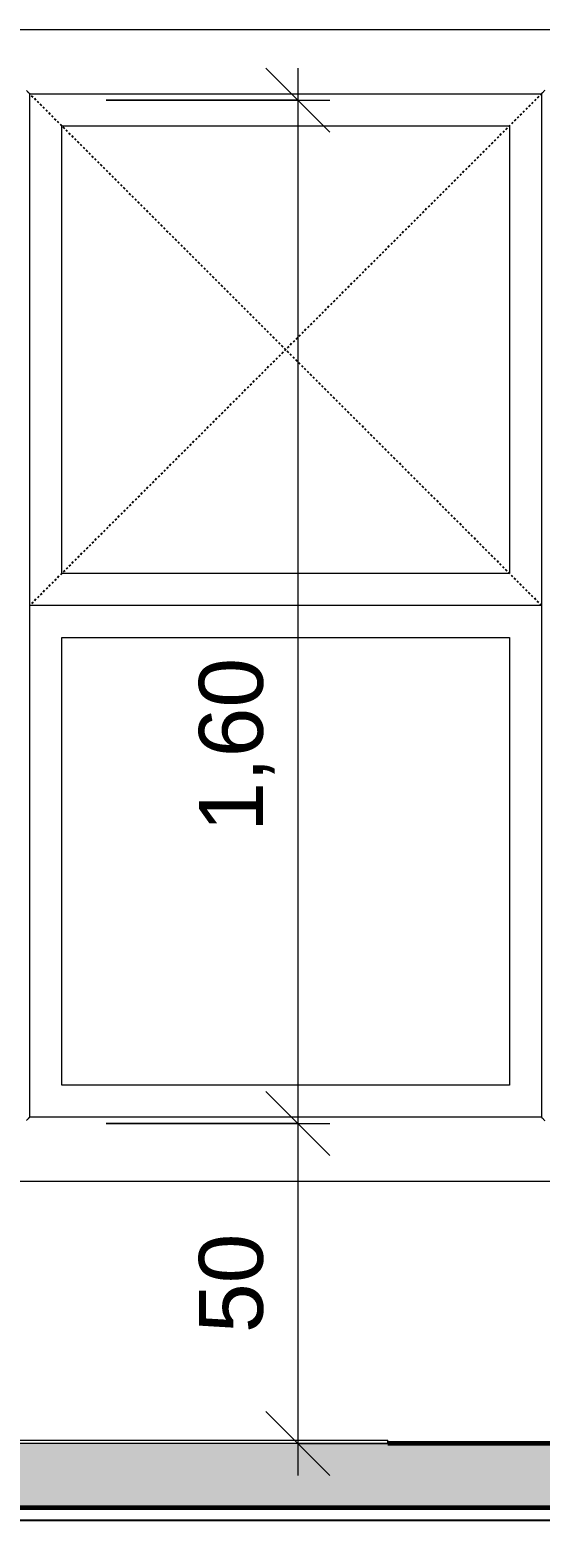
# Model space of a CAD drawing. Header units: millimetres. Extents: x -23755 to 62003, y -3000 to 6760.
# Drawn here: x 55228 to 56026, y 80 to 2410 of the extents above; entities that cross this region are included whole.
import ezdxf

# ---------------------------------------------------------------- set-up
doc = ezdxf.new("R2010")
doc.units = ezdxf.units.MM
doc.linetypes.add('Dash', pattern=[6.35, 3.175, -3.175])
for name, color, linetype, lineweight in [('A-ANNO-DIMS', 211, 'Continuous', 9), ('A-ANNO-DIMS-50', 211, 'Continuous', 9), ('A-FLOR', 192, 'Continuous', 25), ('A-FLOR-PATT', 8, 'Continuous', 25), ('A-GLAZ', 151, 'Continuous', 9), ('A-GLAZ-HDLN', 1, 'Dash', 25), ('C-BLDG-PADS', 91, 'Continuous', 9), ('I-FURN', 30, 'Continuous', 9)]:
    doc.layers.add(name, color=color, linetype=linetype, lineweight=lineweight)
doc.styles.add('@Arial Unicode MS', font='', dxfattribs={"height": 100})
doc.styles.get('@Arial Unicode MS').set_extended_font_data('@Arial Unicode MS')
doc.dimstyles.new('CRT_-__Metros_-_Linha_de_chamada_3_5_mm', dxfattribs={"dimscale": 304.8, "dimtxt": 100.584485, "dimasz": 0.328084, "dimexe": 0.164042, "dimexo": 0.0625, "dimgap": 0.082021, "dimtad": 1, "dimdec": 0, "dimlfac": 0.1, "dimdsep": 46, "dimtxsty": '@Arial Unicode MS', "dimblk1": 'OBLIQUE', "dimblk2": 'OBLIQUE', "dimsah": 1, "dimcen": 0.09, "dimdle": 0.164042, "dimazin": 0, "dimtfac": 1, "dimtdec": 4, "dimtix": 1, "dimtmove": 0, "dimatfit": 3, "dimfxl": 0.984252, "dimfxlon": 1, "dimtvp": 1, "dimtolj": 1, "dimtzin": 0, "dimarcsym": 2})
doc.dimstyles.new('CRT_-__Metros_-_Linha_de_chamada_3_5_mm_2', dxfattribs={"dimscale": 304.8, "dimtxt": 100.584485, "dimasz": 0.328084, "dimexe": 0.164042, "dimexo": 0.0625, "dimgap": 0.082021, "dimtad": 1, "dimlfac": 0.001, "dimrnd": 0.01, "dimzin": 0, "dimdsep": 46, "dimtxsty": '@Arial Unicode MS', "dimblk1": 'OBLIQUE', "dimblk2": 'OBLIQUE', "dimsah": 1, "dimcen": 0.09, "dimdle": 0.164042, "dimazin": 0, "dimtfac": 1, "dimtdec": 4, "dimtix": 1, "dimtmove": 2, "dimatfit": 3, "dimfxl": 0.984252, "dimfxlon": 1, "dimtvp": 1, "dimtolj": 1, "dimtzin": 0, "dimarcsym": 2})

# ---------------------------------------------------------------- blocks, each defined once
blk = doc.blocks.new('Janela basculante e folha fixa - 80 x 160 cm-4197805-C')
at = {"layer": 'A-GLAZ'}
for p, q in [((11149.7, 2410), (11149.7, 899.9)), ((12149.7, 2410), (11149.7, 2410)), ((12149.7, 2410), (12149.7, 800)), ((11249.7, 710), (11249.7, 2310)), ((11249.7, 2310), (12049.7, 2310)), ((12049.7, 2310), (12049.7, 710)), ((11299.7, 2260), (11999.7, 2260)), ((11299.7, 1560), (11299.7, 2260)), ((11999.7, 2260), (11999.7, 1560)), ((11999.7, 1560), (11299.7, 1560)), ((12049.7, 1510), (11249.7, 1510)), ((11299.7, 1460), (11999.7, 1460)), ((11299.7, 760), (11299.7, 1460)), ((11999.7, 1460), (11999.7, 760)), ((11999.7, 760), (11299.7, 760)), ((12049.7, 710), (11249.7, 710)), ((11224.7, 610), (12069.7, 610))]:
    blk.add_line(p, q, dxfattribs=at)
for points, knots in [([(11249.7, 2310), (11249.7, 2310), (11249.6, 2310.1), (11249.3, 2310.4), (11249, 2310.7), (11248.7, 2311), (11248.4, 2311.2), (11248.1, 2311.5), (11247.7, 2311.9), (11247.2, 2312.4), (11246.9, 2312.8), (11246.5, 2313.2), (11245.7, 2313.9), (11245.1, 2314.6), (11244.7, 2315)], [0, 0, 0, 0, 0.166667, 0.25, 0.333333, 0.416667, 0.458333, 0.5, 0.583333, 0.666667, 0.708333, 0.75, 0.833333, 1, 1, 1, 1]), ([(12054.7, 2315), (12054.2, 2314.6), (12053.6, 2313.9), (12052.7, 2313.1), (12052.2, 2312.6), (12051.9, 2312.2), (12051.5, 2311.9), (12051.2, 2311.5), (12050.9, 2311.2), (12050.6, 2311), (12050.3, 2310.7), (12050, 2310.4), (12049.7, 2310.1), (12049.7, 2310), (12049.7, 2310)], [-1, -1, -1, -1, -0.833333, -0.75, -0.666667, -0.625, -0.583333, -0.5, -0.458333, -0.416667, -0.333333, -0.25, -0.166667, 0, 0, 0, 0]), ([(11249.7, 710), (11249.6, 710), (11249.6, 709.9), (11249.3, 709.6), (11249, 709.3), (11248.7, 709), (11248.4, 708.8), (11248.1, 708.5), (11247.7, 708.1), (11247.2, 707.6), (11246.9, 707.2), (11246.5, 706.8), (11245.7, 706.1), (11245.1, 705.4), (11244.7, 705)], [0, 0, 0, 0, 0.166667, 0.25, 0.333333, 0.416667, 0.458333, 0.5, 0.583333, 0.666667, 0.708333, 0.75, 0.833333, 1, 1, 1, 1]), ([(12049.7, 710), (12049.7, 710), (12049.7, 709.9), (12050, 709.6), (12050.3, 709.3), (12050.6, 709), (12050.9, 708.8), (12051.2, 708.5), (12051.6, 708.1), (12052.1, 707.6), (12052.4, 707.2), (12052.8, 706.8), (12053.6, 706.1), (12054.2, 705.4), (12054.7, 705)], [0, 0, 0, 0, 0.166667, 0.25, 0.333333, 0.416667, 0.458333, 0.5, 0.583333, 0.666667, 0.708333, 0.75, 0.833333, 1, 1, 1, 1])]:
    blk.add_open_spline(points, degree=3, knots=knots, dxfattribs=at)
at = {"layer": 'A-GLAZ-HDLN'}
for p, q in [((12049.7, 2310), (11249.7, 1510)), ((12049.7, 1510), (11249.7, 2310))]:
    blk.add_line(p, q, dxfattribs=at)
blk = doc.blocks.new('Blks_Decor Henzel Studio_Tapete Diamond Dust - Único-3507328-C')
at = {"layer": 'I-FURN', "color": 55}
for p, q in [((8809.650772, 205), (11809.650772, 205)), ((11809.650772, 200), (8809.650772, 200)), ((11809.650772, 200), (11809.650772, 205))]:
    blk.add_line(p, q, dxfattribs=at)
blk = doc.blocks.new('DIMBLOCK73-C')
at = {"layer": 'A-ANNO-DIMS-50', "lineweight": 18, "transparency": 16777216}
for p, q in [((55647.6, 2300), (55597.6, 2350)), ((55647.6, 2300), (55697.6, 2250)), ((55647.6, 700), (55597.6, 750)), ((55647.6, 700), (55697.6, 650))]:
    blk.add_line(p, q, dxfattribs=at)
at = {"layer": 'A-ANNO-DIMS-50', "transparency": 16777216}
for p, q in [((55647.6, 2350), (55647.6, 700)), ((55347.6, 2300), (55697.6, 2300)), ((55647.6, 2300), (55347.6, 2300)), ((55347.6, 700), (55697.6, 700)), ((55647.6, 700), (55347.6, 700))]:
    blk.add_line(p, q, dxfattribs=at)
at = {"layer": 'A-ANNO-DIMS-50', "color": 0, "transparency": 16777216, "insert": (55492.8, 1156.2), "char_height": 100, "width": 324.675, "attachment_point": 1, "rotation": 90, "line_spacing_factor": 1.117605, "style": '@Arial Unicode MS'}
blk.add_mtext('1,60', dxfattribs=at)
blk = doc.blocks.new('_Oblique')
at = {"color": 0, "linetype": 'ByBlock', "lineweight": -2}
blk.add_line((-0.5, -0.5), (0.5, 0.5), dxfattribs=at)
blk = doc.blocks.new('DIMBLOCK74-C')
at = {"layer": 'A-ANNO-DIMS-50', "lineweight": 18, "transparency": 16777216}
for p, q in [((55647.6, 700), (55597.6, 750)), ((55647.6, 700), (55697.6, 650)), ((55647.6, 200), (55597.6, 250)), ((55647.6, 200), (55697.6, 150))]:
    blk.add_line(p, q, dxfattribs=at)
at = {"layer": 'A-ANNO-DIMS-50', "transparency": 16777216}
for p, q in [((55347.6, 700), (55697.6, 700)), ((55647.6, 700), (55347.6, 700)), ((55647.6, 700), (55647.6, 150)), ((55947.6, 200), (55597.6, 200)), ((55647.6, 200), (55947.6, 200))]:
    blk.add_line(p, q, dxfattribs=at)
at = {"layer": 'A-ANNO-DIMS-50', "color": 0, "transparency": 16777216, "insert": (55492.8, 372.6), "char_height": 100, "width": 185.873, "attachment_point": 1, "rotation": 90, "line_spacing_factor": 1.117605, "style": '@Arial Unicode MS'}
blk.add_mtext('50', dxfattribs=at)

msp = doc.modelspace()

# ---------------------------------------------------------------- hatches: boundary and pattern name
at = {"layer": 'A-FLOR-PATT'}
msp.add_hatch(color=256, dxfattribs=at).paths.add_polyline_path([(60308.272, 100), (60308.272, 200), (52348.272, 200), (52348.272, 100), (58839.454, 100)])

# ---------------------------------------------------------------- linework, layer by layer
at = {"layer": 'A-FLOR', "lineweight": 60}
for p, q in [((60308.272, 200), (55788.272, 200)), ((52348.272, 100), (60308.272, 100))]:
    msp.add_line(p, q, dxfattribs=at)
at = {"layer": 'C-BLDG-PADS', "lineweight": 25}
msp.add_line((52348.272, 80), (60488.272, 80), dxfattribs=at)

# ---------------------------------------------------------------- block references
at = {"layer": 'A-GLAZ'}
msp.add_blockref('Janela basculante e folha fixa - 80 x 160 cm-4197805-C', (43978.621, 0), dxfattribs=at)
at = {"layer": 'I-FURN', "color": 55}
msp.add_blockref('Blks_Decor Henzel Studio_Tapete Diamond Dust - Único-3507328-C', (43978.621, 0), dxfattribs=at)

# ---------------------------------------------------------------- dimensions: what is measured, and where the dimension line sits
at = {"layer": 'A-ANNO-DIMS'}
dim = msp.add_linear_dim(base=(55647.574, 700), p1=(55347.574, 2300), p2=(55347.574, 700), angle=90, dimstyle='CRT_-__Metros_-_Linha_de_chamada_3_5_mm_2', override={"dimpost": '<>', "dimfxl": 1600}, dxfattribs=at)
dim.commit()
dim.dimension.update_dxf_attribs({"geometry": 'DIMBLOCK73-C', "text_midpoint": (55559.438, 1318.497), "dimtype": 160, "text_rotation": 90})
dim = msp.add_linear_dim(base=(55647.574, 200), p1=(55347.574, 700), p2=(55947.574, 200), angle=90, dimstyle='CRT_-__Metros_-_Linha_de_chamada_3_5_mm', override={"dimpost": '<>', "dimfxl": 781.024968}, dxfattribs=at)
dim.commit()
dim.dimension.update_dxf_attribs({"geometry": 'DIMBLOCK74-C', "text_midpoint": (55571.482, 450)})

doc.saveas('drawing.dxf')
